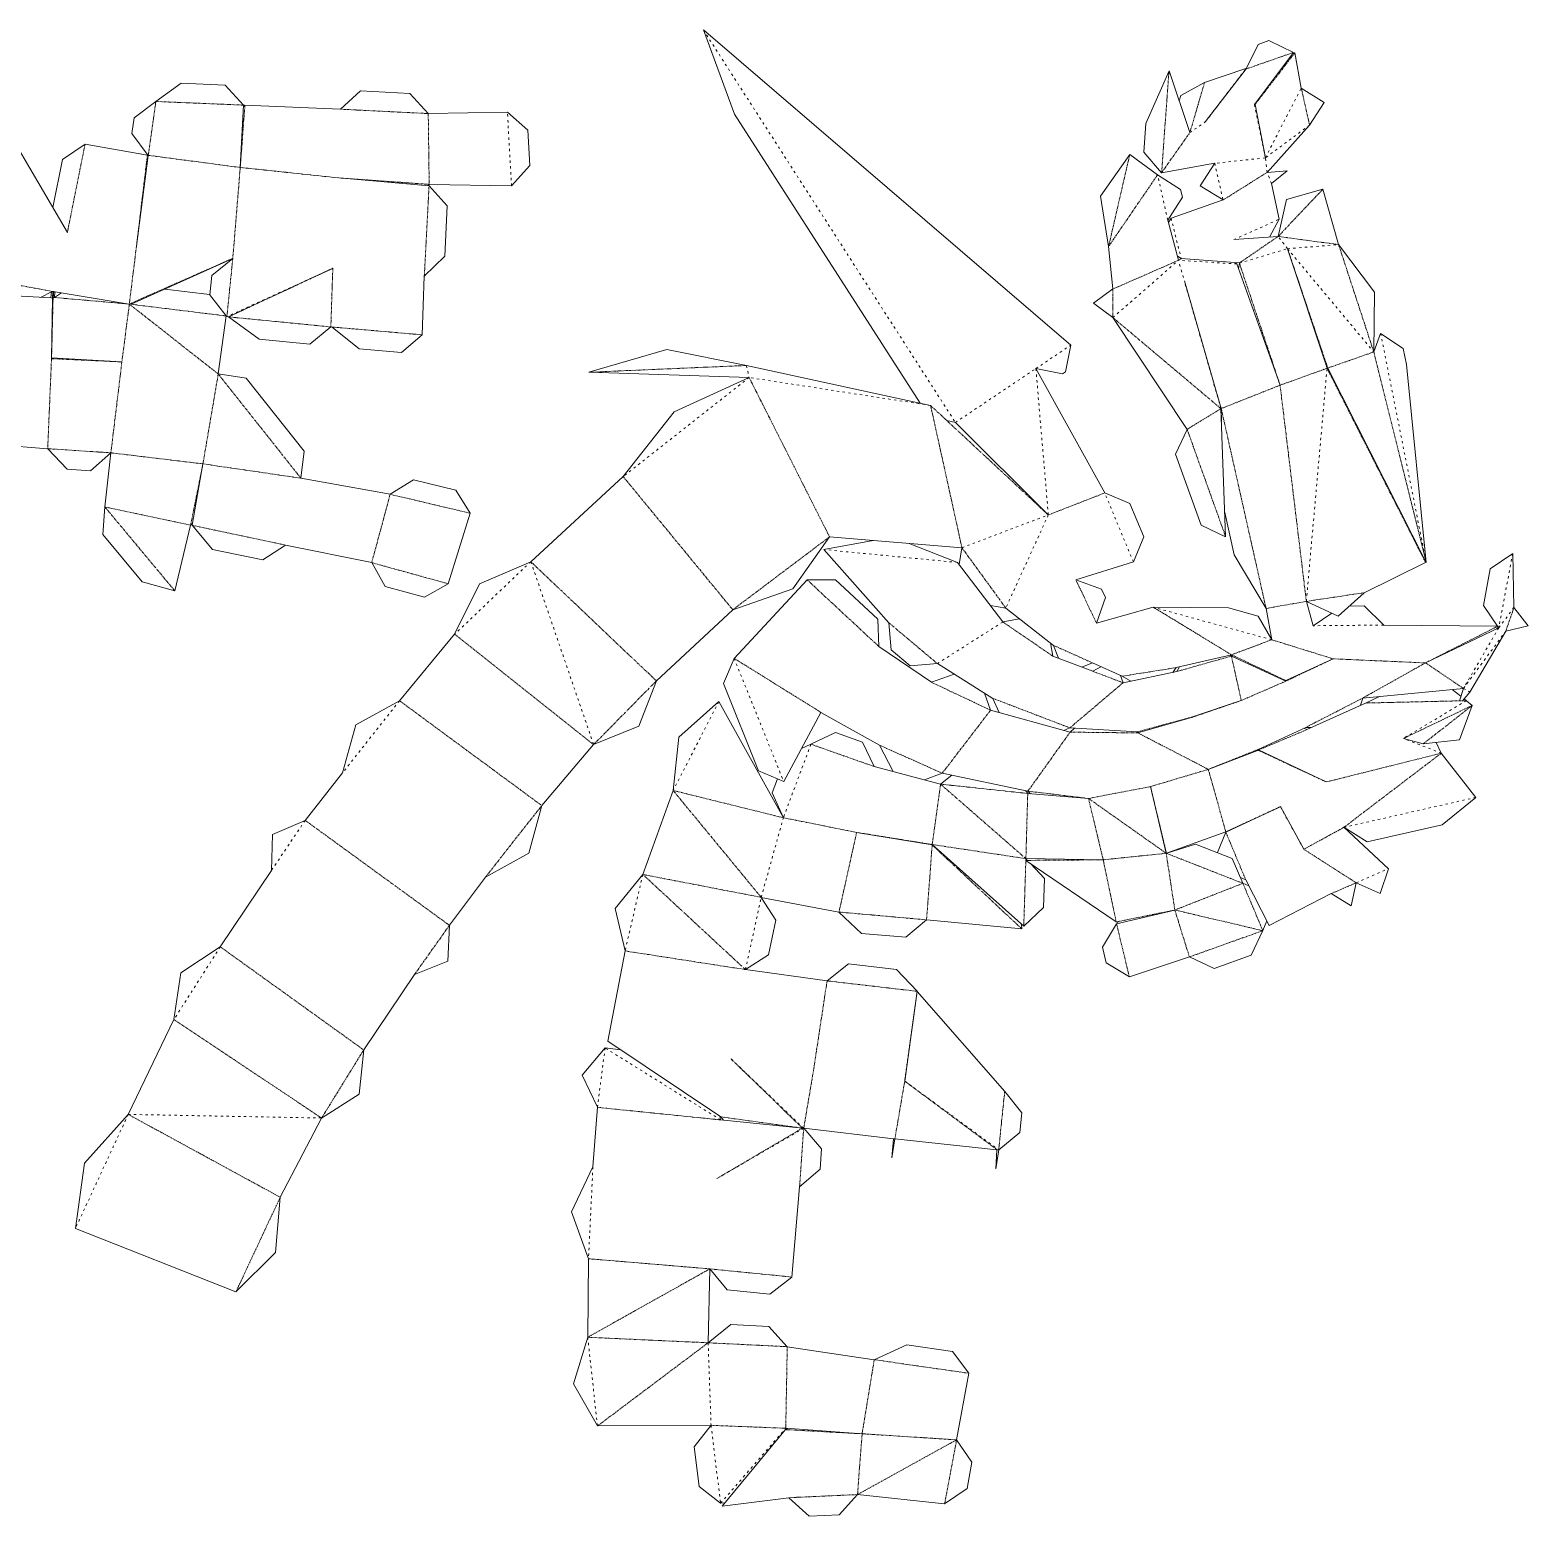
# Model space of a CAD drawing. Extents: x 782 to 1523, y 18 to 411.
# Drawn here: x 1134.1 to 1522.8, y 24.2 to 409.9 of the extents above; entities that cross this region are included whole.
import ezdxf

# ---------------------------------------------------------------- set-up
doc = ezdxf.new("R2010")
doc.units = 0
doc.header["$LTSCALE"] = 0.05
doc.header["$MEASUREMENT"] = 0
doc.linetypes.add('ACAD_ISO03W100', pattern=[30, 12, -18])
doc.linetypes.add('ACAD_ISO12W100', pattern=[21, 12, -3, 0, -3, 0, -3])
for name, color, linetype in [('CutLine', 7, 'Continuous'), ('MountainLine', 7, 'Continuous'), ('ValleyLine', 7, 'Continuous')]:
    doc.layers.add(name, color=color, linetype=linetype)

msp = doc.modelspace()

# ---------------------------------------------------------------- linework, layer by layer
at = {"layer": 'CutLine', "color": 1, "linetype": 'Continuous', "lineweight": 0}
for p, q in [((1308.805703, 409.858957), (1316.898791, 387.993181)), ((1404.107242, 328.03858), (1308.805703, 409.858957)), ((1452.730142, 406.115617), (1449.65333, 399.749046)), ((1455.541209, 407.094899), (1452.730142, 406.115617)), ((1461.90778, 404.018086), (1455.541209, 407.094899)), ((1451.749, 390.516829), (1461.90778, 404.018086)), ((1462.261104, 403.93129), (1461.701512, 403.743951)), ((1463.922794, 394.775439), (1462.261104, 403.93129)), ((1429.608656, 399.267906), (1423.596771, 385.570628)), ((1435.008462, 383.20939), (1429.608656, 399.267906)), ((1449.568862, 399.813775), (1438.844138, 396.236142)), ((1449.65333, 399.749046), (1439.097436, 386.061751)), ((1449.588936, 399.66555), (1449.568862, 399.813775)), ((1173.308916, 396.030254), (1166.764378, 391.298038)), ((1184.704111, 395.556472), (1173.308916, 396.030254)), ((1189.492088, 390.353081), (1184.704111, 395.556472)), ((1219.87336, 394.035452), (1214.631685, 389.289418)), ((1232.677063, 393.400068), (1219.87336, 394.035452)), ((1237.423098, 388.158393), (1232.677063, 393.400068)), ((1432.635456, 392.852022), (1432.229571, 391.473552)), ((1438.844138, 396.236142), (1432.635456, 392.852022)), ((1469.88199, 391.067282), (1463.922794, 394.775439)), ((1166.764378, 391.298038), (1161.115429, 387.044878)), ((1188.644483, 374.172011), (1189.492088, 390.353081)), ((1189.856559, 390.329867), (1189.473612, 390.000364)), ((1214.631685, 389.289418), (1189.856559, 390.329867)), ((1451.974564, 390.368471), (1451.749, 390.516829)), ((1451.915183, 390.73769), (1451.938772, 390.554659)), ((1451.938772, 390.554659), (1454.606267, 376.67867)), ((1466.085026, 385.164273), (1469.88199, 391.067282)), ((1161.115429, 387.044878), (1160.539646, 382.960119)), ((1257.962677, 388.548419), (1237.423098, 388.158393)), ((1263.232833, 383.834031), (1257.962677, 388.548419)), ((1316.898791, 387.993181), (1365.044598, 312.98133)), ((1423.596771, 385.570628), (1423.057109, 378.168463)), ((1455.054157, 372.886289), (1466.085026, 385.164273)), ((1143.785091, 357.268184), (1128.459737, 383.557312)), ((1160.539646, 382.960119), (1164.792807, 377.31117)), ((1263.743473, 374.660255), (1263.232833, 383.834031)), ((1148.37632, 380.201311), (1142.492079, 376.280124)), ((1164.549565, 377.341606), (1148.37632, 380.201311)), ((1164.792807, 377.31117), (1161.719119, 353.734253)), ((1164.7616, 377.0718), (1164.549565, 377.341606)), ((1419.427959, 377.542514), (1411.812362, 366.728676)), ((1426.655083, 372.271487), (1419.427959, 377.542514)), ((1423.057109, 378.168463), (1427.680308, 372.818133)), ((1142.492079, 376.280124), (1139.989406, 363.779306)), ((1259.029085, 369.390099), (1263.743473, 374.660255)), ((1427.680308, 372.818133), (1441.457111, 375.249445)), ((1441.457111, 375.249445), (1437.676011, 369.370663)), ((1460.271495, 373.302945), (1455.054157, 372.886289)), ((1456.201475, 370.012177), (1460.271495, 373.302945)), ((1237.634546, 369.429871), (1214.206196, 371.459607)), ((1237.28931, 369.459781), (1237.662473, 369.783161)), ((1242.365194, 364.174306), (1237.634546, 369.429871)), ((1237.662473, 369.783161), (1259.029085, 369.390099)), ((1432.624672, 368.481499), (1426.655083, 372.271487)), ((1437.676011, 369.370663), (1443.641658, 365.728156)), ((1458.150341, 360.726511), (1456.201475, 370.012177)), ((1411.812362, 366.728676), (1413.942698, 353.675016)), ((1429.28515, 360.494857), (1433.075139, 366.464446)), ((1443.641658, 365.728156), (1430.139694, 361.029214)), ((1433.075139, 366.464446), (1432.624672, 368.481499)), ((1460.067779, 365.814108), (1457.9319, 356.266355)), ((1469.476157, 368.498132), (1460.067779, 365.814108)), ((1473.602526, 354.157006), (1469.476157, 368.498132)), ((1241.680548, 351.149329), (1242.365194, 364.174306)), ((1432.065699, 350.083263), (1429.28515, 360.494857)), ((1430.139694, 361.029214), (1429.449412, 359.87979)), ((1455.712317, 356.107663), (1458.150341, 360.726511)), ((1457.9319, 356.266355), (1446.439346, 355.444676)), ((1482.920198, 341.782655), (1473.602526, 354.157006)), ((1160.351809, 338.661601), (1186.711651, 350.580118)), ((1186.711651, 350.580118), (1181.232529, 346.110306)), ((1236.402486, 345.990689), (1241.680548, 351.149329)), ((1413.942698, 353.675016), (1415.058603, 342.630715)), ((1431.779229, 351.155934), (1432.749179, 350.573434)), ((1432.898592, 350.561603), (1432.065699, 350.083263)), ((1432.749179, 350.573434), (1447.86289, 349.376676)), ((1470.610549, 322.044888), (1460.367612, 353.077089)), ((1181.232529, 346.110306), (1180.726662, 341.123887)), ((1212.66008, 347.992126), (1185.635889, 335.390501)), ((1235.863789, 330.740399), (1236.402486, 345.990689)), ((1447.197805, 349.147388), (1446.778814, 349.462517)), ((1458.425035, 317.660276), (1447.197805, 349.147388)), ((1447.86289, 349.376676), (1447.664462, 347.838634)), ((1180.667757, 341.199323), (1169.109968, 342.621574)), ((1415.058603, 342.630715), (1410.054477, 338.925952)), ((1433.765162, 344.128393), (1443.155035, 311.600562)), ((1139.522901, 340.293634), (1117.904219, 341.629563)), ((1136.857263, 340.458357), (1139.867644, 342.020752)), ((1139.701372, 341.934457), (1139.522901, 340.293634)), ((1139.681072, 324.551883), (1139.941113, 340.265801)), ((1139.867644, 342.020752), (1140.280381, 341.947784)), ((1140.092101, 340.451989), (1139.940464, 340.226596)), ((1139.941113, 340.265801), (1139.983727, 342.00023)), ((1140.280381, 341.947784), (1140.087983, 340.445868)), ((1140.434604, 340.421547), (1140.092101, 340.451989)), ((1140.329336, 340.430903), (1140.619744, 341.892398)), ((1142.242177, 341.625191), (1140.434604, 340.421547)), ((1140.619744, 341.892398), (1159.863219, 338.723094)), ((1185.019653, 335.626083), (1180.667757, 341.199323)), ((1410.054477, 338.925952), (1415.050346, 335.210063)), ((1482.735297, 326.293645), (1482.920198, 341.782655)), ((1182.934814, 320.571273), (1185.019653, 335.626083)), ((1184.288659, 336.562228), (1185.178849, 335.471028)), ((1185.178849, 335.471028), (1185.620467, 335.423627)), ((1185.620467, 335.423627), (1185.691731, 335.41654)), ((1185.635889, 335.390501), (1193.558301, 329.588403)), ((1415.050346, 335.210063), (1434.309059, 306.200678)), ((1206.677859, 328.299958), (1212.142609, 332.78733)), ((1212.142609, 332.78733), (1212.534143, 332.752502)), ((1212.534143, 332.752502), (1219.505642, 327.132672)), ((1230.452644, 326.18853), (1235.863789, 330.740399)), ((1484.521765, 331.109108), (1482.735297, 326.293645)), ((1490.400667, 327.179922), (1484.521765, 331.109108)), ((1193.558301, 329.588403), (1206.677859, 328.299958)), ((1219.505642, 327.132672), (1230.452644, 326.18853)), ((1299.323989, 326.89695), (1279.115413, 321.01843)), ((1319.964574, 322.784805), (1299.323989, 326.89695)), ((1402.735517, 321.101839), (1404.107242, 328.03858)), ((1491.223731, 323.039483), (1490.400667, 327.179922)), ((1139.876998, 324.730508), (1139.681072, 324.551883)), ((1139.684379, 324.751716), (1139.690793, 324.741044)), ((1139.690793, 324.741044), (1157.940143, 323.708401)), ((1367.757843, 312.391286), (1319.964574, 322.784805)), ((1496.334332, 271.685751), (1491.223731, 323.039483)), ((1190.19211, 319.47033), (1182.934814, 320.571273)), ((1205.205648, 300.554351), (1190.19211, 319.47033)), ((1279.115413, 321.01843), (1320.671412, 319.65894)), ((1320.671412, 319.65894), (1301.239098, 310.738598)), ((1395.064247, 321.981576), (1402.000988, 320.609851)), ((1412.930706, 289.695977), (1395.064247, 321.981576)), ((1402.000988, 320.609851), (1402.735517, 321.101839)), ((1470.452237, 322.524514), (1470.802514, 322.10891)), ((1470.879464, 321.956939), (1470.610549, 322.044888)), ((1470.802514, 322.10891), (1496.334332, 271.685751)), ((1443.091632, 311.582327), (1443.110534, 311.75472)), ((1444.305667, 278.333133), (1443.091632, 311.582327)), ((1443.155035, 311.600562), (1443.21503, 308.20277)), ((1301.239098, 310.738598), (1287.988224, 293.957608)), ((1371.965798, 308.477115), (1374.188041, 307.992347)), ((1374.188041, 307.992347), (1398.294586, 283.986513)), ((1434.309059, 306.200678), (1431.29096, 299.806065)), ((1118.514506, 302.689559), (1138.68782, 301.184698)), ((1138.68782, 301.184698), (1143.753996, 295.84405)), ((1149.762729, 295.452597), (1155.0772, 300.116972)), ((1155.0772, 300.116972), (1153.520226, 286.066535)), ((1204.397688, 293.529594), (1205.205648, 300.554351)), ((1431.29096, 299.806065), (1437.911054, 281.351231)), ((1143.753996, 295.84405), (1149.762729, 295.452597)), ((1178.962876, 297.247954), (1176.132888, 281.29375)), ((1227.537698, 289.340646), (1204.397688, 293.529594)), ((1233.551677, 293.059794), (1227.537698, 289.340646)), ((1244.618427, 290.450528), (1233.551677, 293.059794)), ((1287.988224, 293.957608), (1264.037716, 271.857097)), ((1248.337575, 284.436549), (1244.618427, 290.450528)), ((1419.466272, 286.996646), (1412.930706, 289.695977)), ((1153.520226, 286.066535), (1153.002012, 278.877382)), ((1242.555847, 266.140465), (1248.337575, 284.436549)), ((1423.069872, 278.321766), (1419.466272, 286.996646)), ((1444.074811, 284.655664), (1446.555406, 273.596902)), ((1171.669827, 264.282857), (1175.774492, 281.361492)), ((1175.774492, 281.361492), (1176.194499, 281.64109)), ((1176.132888, 281.29375), (1181.421276, 275.061395)), ((1437.911054, 281.351231), (1444.305667, 278.333133)), ((1153.002012, 278.877382), (1163.21175, 266.623357)), ((1194.462915, 272.296378), (1200.391214, 276.150633)), ((1200.391214, 276.150633), (1222.75384, 271.609191)), ((1331.997151, 264.853095), (1341.542439, 278.310016)), ((1352.88715, 277.379202), (1340.079334, 275.014595)), ((1341.542439, 278.310016), (1375.883499, 275.492389)), ((1374.774054, 271.645285), (1362.190066, 276.615913)), ((1420.370541, 271.786201), (1423.069872, 278.321766)), ((1181.421276, 275.061395), (1194.462915, 272.296378)), ((1340.079334, 275.014595), (1356.90993, 256.013877)), ((1375.883499, 275.492389), (1375.187196, 271.101305)), ((1446.555406, 273.596902), (1454.790734, 259.727355)), ((1496.172496, 271.636995), (1495.991073, 272.363659)), ((1518.780985, 274.00321), (1512.94642, 270.008482)), ((1519.109132, 259.977534), (1518.780985, 274.00321)), ((1222.75384, 271.609191), (1226.242397, 265.458584)), ((1264.037716, 271.857097), (1250.70379, 266.072531)), ((1386.493101, 256.214935), (1374.774054, 271.645285)), ((1405.468012, 267.105953), (1420.370541, 271.786201)), ((1480.228018, 263.809267), (1496.172496, 271.636995)), ((1512.94642, 270.008482), (1511.172196, 260.529734)), ((1163.21175, 266.623357), (1171.669827, 264.282857)), ((1226.242397, 265.458584), (1236.405239, 262.651908)), ((1236.405239, 262.651908), (1242.555847, 266.140465)), ((1250.70379, 266.072531), (1244.262707, 253.043056)), ((1316.432353, 259.381504), (1331.997151, 264.853095)), ((1335.74772, 267.121338), (1316.781006, 246.774407)), ((1343.09024, 267.123122), (1335.74772, 267.121338)), ((1354.081817, 256.907266), (1343.09024, 267.123122)), ((1412.130711, 264.737736), (1405.468012, 267.105953)), ((1413.1645, 262.563769), (1412.130711, 264.737736)), ((1383.278456, 260.447625), (1387.269593, 259.814742)), ((1410.796283, 255.901071), (1413.1645, 262.563769)), ((1465.240307, 261.563321), (1473.475151, 257.741506)), ((1467.045715, 255.240278), (1465.240307, 261.563321)), ((1473.475151, 257.741506), (1480.228018, 263.809267)), ((1511.172196, 260.529734), (1514.864505, 255.13687)), ((1296.597444, 240.923546), (1316.432353, 259.381504)), ((1354.340288, 249.840924), (1354.081817, 256.907266)), ((1390.833943, 257.03123), (1386.493101, 256.214935)), ((1387.269593, 259.814742), (1399.671352, 250.129821)), ((1425.502212, 260.062161), (1410.796283, 255.901071)), ((1445.062004, 259.863867), (1425.502212, 260.062161)), ((1452.771911, 257.741541), (1445.062004, 259.863867)), ((1456.265598, 251.593846), (1452.771911, 257.741541)), ((1454.790734, 259.727355), (1456.265598, 251.593846)), ((1471.884061, 258.479935), (1467.045715, 255.240278)), ((1480.276831, 260.362808), (1476.352043, 260.326525)), ((1485.322838, 255.409243), (1480.276831, 260.362808)), ((1522.757428, 255.2407), (1519.109132, 259.977534)), ((1244.262707, 253.043056), (1229.966461, 235.779651)), ((1356.90993, 256.013877), (1357.514579, 248.968708)), ((1514.949637, 255.136085), (1485.322838, 255.409243)), ((1515.166923, 254.695168), (1496.133434, 245.589381)), ((1507.691384, 238.036114), (1516.958801, 253.783449)), ((1514.540238, 254.395357), (1514.911851, 255.067718)), ((1514.886852, 255.10423), (1515.166923, 254.695168)), ((1516.958801, 253.783449), (1522.757428, 255.2407)), ((1367.955337, 240.575065), (1354.340288, 249.840924)), ((1357.514579, 248.968708), (1362.463194, 244.802381)), ((1399.484319, 247.336334), (1398.836386, 250.781872)), ((1399.671352, 250.129821), (1400.934953, 246.787391)), ((1316.781006, 246.774407), (1314.008862, 240.269392)), ((1362.463194, 244.802381), (1369.508362, 245.40703)), ((1369.508362, 245.40703), (1383.91004, 236.389055)), ((1409.840292, 243.417468), (1399.484319, 247.336334)), ((1406.950093, 244.511166), (1409.763724, 245.574855)), ((1409.763724, 245.574855), (1417.420159, 242.121691)), ((1431.465354, 244.366241), (1445.82319, 247.705467)), ((1445.799077, 247.365448), (1445.368726, 247.599771)), ((1459.942172, 240.870668), (1445.799077, 247.365448)), ((1445.82319, 247.705467), (1445.972057, 247.286012)), ((1459.874872, 241.01521), (1472.165221, 246.649781)), ((1373.852728, 242.686696), (1367.955337, 240.575065)), ((1411.942244, 244.592311), (1409.840292, 243.417468)), ((1417.693544, 240.438913), (1417.04685, 242.290059)), ((1417.420159, 242.121691), (1419.665925, 240.850585)), ((1431.616917, 243.344973), (1417.693544, 240.438913)), ((1430.566738, 243.125782), (1431.465354, 244.366241)), ((1432.294723, 244.559129), (1431.616917, 243.344973)), ((1459.735291, 240.965672), (1459.874872, 241.01521)), ((1460.017282, 241.080498), (1459.942172, 240.870668)), ((1292.024514, 229.148284), (1296.597444, 240.923546)), ((1314.008862, 240.269392), (1323.140161, 217.575724)), ((1383.317682, 233.313485), (1381.726973, 237.756038)), ((1479.881947, 236.462551), (1505.997606, 238.981221)), ((1505.323351, 236.928543), (1503.058032, 238.69772)), ((1505.997606, 238.981221), (1504.934159, 235.743701)), ((1505.774965, 235.763343), (1507.691384, 238.036114)), ((1229.966461, 235.779651), (1218.648794, 229.515442)), ((1312.826972, 235.529639), (1302.440573, 226.302466)), ((1329.552303, 205.398527), (1312.826972, 235.529639)), ((1403.936407, 227.614179), (1383.317682, 233.313485)), ((1383.91004, 236.389055), (1385.555375, 232.694955)), ((1435.400848, 231.494269), (1448.3566, 235.838076)), ((1480.555425, 235.174198), (1465.396857, 228.274914)), ((1479.283027, 234.595078), (1479.881947, 236.462551)), ((1484.183448, 236.8774), (1480.555425, 235.174198)), ((1504.997536, 225.621023), (1508.28468, 234.556748)), ((1506.785101, 235.786941), (1506.188044, 236.253233)), ((1508.28468, 234.556748), (1506.785101, 235.786941)), ((1218.648794, 229.515442), (1215.179196, 217.053828)), ((1329.645175, 214.803579), (1339.303529, 232.750724)), ((1339.303529, 232.750724), (1354.523635, 224.233288)), ((1435.429201, 231.410602), (1421.520158, 227.422869)), ((1435.337927, 231.384434), (1435.400848, 231.494269)), ((1435.4838, 231.522081), (1435.429201, 231.410602)), ((1280.324069, 224.387187), (1292.024514, 229.148284)), ((1302.440573, 226.302466), (1300.941234, 212.490515)), ((1343.079681, 227.53546), (1336.700526, 224.484823)), ((1350.096655, 225.058615), (1343.079681, 227.53546)), ((1402.363095, 228.049065), (1403.882176, 228.725656)), ((1403.882176, 228.725656), (1421.437165, 227.702297)), ((1405.054495, 228.657316), (1403.936407, 227.614179)), ((1421.520158, 227.422869), (1421.235226, 227.714069)), ((1421.437165, 227.702297), (1421.806139, 227.50486)), ((1452.729092, 223.114404), (1465.071339, 228.844926)), ((1465.396857, 228.274914), (1464.56954, 228.61194)), ((1465.071339, 228.844926), (1466.512729, 228.782793)), ((1490.434658, 225.989939), (1495.536587, 224.551944)), ((1495.536587, 224.551944), (1504.997536, 225.621023)), ((1266.864122, 208.564763), (1280.324069, 224.387187)), ((1336.700526, 224.484823), (1334.256732, 223.372769)), ((1353.147292, 218.67946), (1350.096655, 225.058615)), ((1354.523635, 224.233288), (1358.065601, 217.375248)), ((1452.812051, 222.901236), (1439.810072, 217.963977)), ((1452.603378, 222.821997), (1452.729092, 223.114404)), ((1452.94755, 222.950454), (1452.812051, 222.901236)), ((1452.945696, 223.214973), (1452.855664, 222.993966)), ((1452.855664, 222.993966), (1470.400329, 214.685738)), ((1500.252375, 222.161113), (1498.946328, 224.937241)), ((1509.229203, 210.68215), (1500.252375, 222.161113)), ((1370.353729, 214.116743), (1353.147292, 218.67946)), ((1215.179196, 217.053828), (1205.499049, 204.726153)), ((1323.140161, 217.575724), (1329.645175, 214.803579)), ((1327.99837, 215.505374), (1326.623572, 211.834561)), ((1366.212688, 215.214843), (1370.76583, 216.948304)), ((1373.224398, 216.434917), (1370.353729, 214.116743)), ((1370.76583, 216.948304), (1393.016118, 212.302101)), ((1300.941234, 212.490515), (1293.090249, 190.681449)), ((1326.623572, 211.834561), (1329.552303, 205.398527)), ((1392.956175, 211.710091), (1392.36898, 212.437234)), ((1408.72222, 210.412765), (1392.956175, 211.710091)), ((1393.016118, 212.302101), (1393.704981, 211.648475)), ((1428.881352, 196.184695), (1424.801209, 213.488296)), ((1500.512922, 203.577729), (1509.229203, 210.68215)), ((1263.490996, 196.184644), (1266.864122, 208.564763)), ((1458.489826, 208.274224), (1444.335547, 201.682633)), ((1458.501655, 208.252776), (1458.514591, 208.287846)), ((1458.529016, 208.261553), (1458.507463, 208.268521)), ((1458.514591, 208.287846), (1464.589129, 197.21518)), ((1205.499049, 204.726153), (1196.975804, 201.02741)), ((1474.999955, 202.916918), (1480.982244, 199.147008)), ((1486.524813, 192.164283), (1474.999955, 202.916918)), ((1480.982244, 199.147008), (1500.512922, 203.577729)), ((1196.975804, 201.02741), (1196.744521, 191.739089)), ((1368.163145, 198.340916), (1348.570702, 201.60167)), ((1368.053559, 198.359155), (1368.181226, 198.451482)), ((1368.339505, 198.310098), (1368.163145, 198.340916)), ((1368.181226, 198.451482), (1391.927852, 177.239533)), ((1428.956312, 196.202542), (1444.335328, 201.750171)), ((1436.490207, 198.573165), (1429.077702, 196.24633)), ((1445.95628, 194.863616), (1436.490207, 198.573165)), ((1444.335547, 201.682633), (1442.148373, 196.355852)), ((1444.335328, 201.750171), (1444.433319, 201.728165)), ((1252.256594, 189.985166), (1263.490996, 196.184644)), ((1392.924674, 194.788944), (1392.475652, 194.333118)), ((1392.699116, 194.559968), (1392.47751, 194.795897)), ((1392.47751, 194.795897), (1412.535846, 194.483971)), ((1428.861511, 196.268838), (1428.950703, 196.206464)), ((1428.955042, 196.207826), (1428.881352, 196.184695)), ((1448.787273, 188.383996), (1445.95628, 194.863616)), ((1196.744521, 191.739089), (1183.45421, 171.908436)), ((1293.090249, 190.681449), (1285.921137, 181.885067)), ((1392.475652, 194.333118), (1415.898313, 178.35452)), ((1397.318597, 189.641882), (1393.690849, 193.504128)), ((1484.358207, 185.757911), (1486.524813, 192.164283)), ((1242.909072, 177.483397), (1252.256594, 189.985166)), ((1397.081868, 182.08062), (1397.318597, 189.641882)), ((1448.136733, 189.872962), (1449.504768, 189.311248)), ((1450.300015, 187.766024), (1448.787273, 188.383996)), ((1449.504768, 189.311248), (1455.602529, 177.462856)), ((1476.909394, 182.522276), (1478.181747, 188.512384)), ((1478.181747, 188.512384), (1484.358207, 185.757911)), ((1327.623256, 178.799239), (1323.799305, 184.747129)), ((1323.799305, 184.747129), (1343.98429, 180.927078)), ((1455.602529, 177.462856), (1471.685951, 185.71851)), ((1471.685951, 185.71851), (1476.909394, 182.522276)), ((1285.921137, 181.885067), (1288.494264, 170.832849)), ((1325.671804, 169.820979), (1327.623256, 178.799239)), ((1343.98429, 180.927078), (1349.786987, 175.393378)), ((1361.292603, 174.37399), (1366.714361, 178.913213)), ((1366.714361, 178.913213), (1391.401232, 176.573042)), ((1391.927852, 177.239533), (1397.081868, 182.08062)), ((1431.114002, 181.45663), (1416.012706, 177.83846)), ((1242.473123, 168.22453), (1242.909135, 177.48348)), ((1349.786987, 175.393378), (1361.292603, 174.37399)), ((1391.401232, 176.573042), (1391.362977, 177.744115)), ((1416.012706, 177.83846), (1412.319976, 171.808224)), ((1415.898313, 178.35452), (1416.638328, 177.988355)), ((1450.92441, 169.705279), (1453.94668, 176.097922)), ((1453.94668, 176.097922), (1454.990265, 178.652529)), ((1183.45421, 171.908436), (1173.219355, 165.146873)), ((1412.319976, 171.808224), (1413.286872, 167.786377)), ((1233.8798, 164.749891), (1242.473123, 168.22453)), ((1288.494264, 170.832849), (1284.032512, 147.420648)), ((1319.723914, 165.997028), (1325.671804, 169.820979)), ((1346.440357, 167.467248), (1340.894203, 163.080886)), ((1358.870035, 166.015869), (1346.440357, 167.467248)), ((1413.286872, 167.786377), (1419.317108, 164.093647)), ((1419.317108, 164.093647), (1434.900909, 169.279873)), ((1434.900909, 169.279873), (1441.293552, 166.257603)), ((1441.293552, 166.257603), (1450.92441, 169.705279)), ((1173.219355, 165.146873), (1171.418891, 153.013063)), ((1220.680485, 145.144805), (1233.8798, 164.749891)), ((1340.894203, 163.080886), (1319.723914, 165.997028)), ((1364.251616, 160.353506), (1358.870035, 166.015869)), ((1361.041198, 137.043232), (1364.251616, 160.353506)), ((1364.27999, 160.349581), (1364.247715, 160.325181)), ((1386.977422, 134.335471), (1364.27999, 160.349581)), ((1171.418891, 153.013063), (1159.575654, 128.410278)), ((1219.469055, 133.681286), (1220.680485, 145.144805)), ((1283.298093, 145.654533), (1277.345073, 138.59146)), ((1287.332214, 145.208774), (1283.298093, 145.654533)), ((1284.032512, 147.420648), (1313.35892, 127.762418)), ((1277.345073, 138.59146), (1281.309798, 130.248415)), ((1209.753027, 127.478171), (1219.469055, 133.681286)), ((1391.437996, 128.848825), (1386.977422, 134.335471)), ((1159.575654, 128.410278), (1148.195935, 115.721081)), ((1281.309798, 130.248415), (1280.147736, 114.770044)), ((1390.904595, 123.677781), (1391.437996, 128.848825)), ((1199.008892, 106.915159), (1209.753027, 127.478171)), ((1313.266831, 126.988653), (1313.036828, 127.978324)), ((1334.514076, 124.852214), (1313.266648, 126.986856)), ((1313.35892, 127.762418), (1314.002991, 126.912879)), ((1339.476702, 119.480917), (1334.833817, 124.814173)), ((1334.837701, 124.81547), (1358.097155, 122.090244)), ((1358.097155, 122.090244), (1357.723926, 117.100322)), ((1357.723926, 117.100322), (1358.487686, 122.045552)), ((1358.487686, 122.045552), (1384.975882, 119.260205)), ((1385.41795, 119.217207), (1390.904595, 123.677781)), ((1339.113514, 114.232701), (1339.476702, 119.480917)), ((1384.975882, 119.260205), (1384.712863, 114.262192)), ((1384.712863, 114.262192), (1385.41795, 119.217207)), ((1148.195935, 115.721081), (1145.891995, 98.83305)), ((1280.147736, 114.770044), (1274.575015, 103.10398)), ((1333.780258, 109.589816), (1339.113514, 114.232701)), ((1331.747761, 86.20547), (1333.780161, 109.588853)), ((1197.800702, 92.529265), (1199.008892, 106.915159)), ((1274.575015, 103.10398), (1278.99051, 90.952616)), ((1145.891995, 98.83305), (1187.534198, 82.379753)), ((1187.534198, 82.379753), (1197.800702, 92.529265)), ((1278.99051, 90.952616), (1278.801142, 70.579738)), ((1310.045318, 69.143169), (1310.483017, 88.326153)), ((1310.483017, 88.326153), (1314.96216, 82.854656)), ((1326.064059, 81.74749), (1331.747761, 86.20547)), ((1314.96216, 82.854656), (1326.064059, 81.74749)), ((1315.906665, 73.857177), (1310.045318, 69.143169)), ((1325.818273, 73.363062), (1315.906665, 73.857177)), ((1278.801142, 70.579738), (1275.088769, 58.520964)), ((1330.56312, 68.120312), (1325.818273, 73.363062)), ((1353.132906, 64.753938), (1330.56312, 68.120312)), ((1361.58545, 68.590051), (1353.132906, 64.753938)), ((1373.439942, 66.885616), (1361.58545, 68.590051)), ((1377.677467, 61.224929), (1373.439942, 66.885616)), ((1275.088769, 58.520964), (1281.317251, 47.548191)), ((1374.49952, 43.949839), (1377.677467, 61.224929)), ((1281.317251, 47.548191), (1310.792003, 47.718425)), ((1310.792003, 47.718425), (1306.435753, 42.148588)), ((1330.180477, 46.60001), (1330.17154, 46.957009)), ((1330.17154, 46.957009), (1349.982049, 45.528779)), ((1330.556436, 46.92926), (1330.179817, 46.626389)), ((1330.149124, 46.601706), (1313.703518, 26.750136)), ((1378.494912, 38.115729), (1374.49952, 43.949839)), ((1306.435753, 42.148588), (1307.694474, 31.853342)), ((1377.223999, 31.321625), (1378.494912, 38.115729)), ((1307.694474, 31.853342), (1313.26431, 27.497091)), ((1371.389889, 27.326233), (1377.223999, 31.321625)), ((1313.26431, 27.497091), (1314.420895, 27.616085)), ((1313.703518, 26.750136), (1331.006519, 28.94205)), ((1331.006519, 28.94205), (1336.228136, 24.173957)), ((1344.01959, 24.527681), (1348.787684, 29.749298)), ((1348.787684, 29.749298), (1371.389889, 27.326233)), ((1336.228136, 24.173957), (1344.01959, 24.527681))]:
    msp.add_line(p, q, dxfattribs=at)
at = {"layer": 'MountainLine', "color": 1, "linetype": 'ACAD_ISO03W100', "lineweight": 0}
for p, q in [((1308.805703, 409.858957), (1374.188041, 307.992347)), ((1439.097436, 386.061751), (1449.568862, 399.813775)), ((1454.606267, 376.67867), (1463.922794, 394.775439)), ((1454.606267, 376.67867), (1451.749, 390.516829)), ((1259.029085, 369.390099), (1257.962677, 388.548419)), ((1435.008462, 383.20939), (1439.097436, 386.061751)), ((1466.085026, 385.164273), (1454.606267, 376.67867)), ((1454.606267, 376.67867), (1441.457111, 375.249445)), ((1441.457111, 375.249445), (1443.641658, 365.728156)), ((1455.054157, 372.886289), (1454.606267, 376.67867)), ((1429.28515, 360.494857), (1426.655083, 372.271487)), ((1456.201475, 370.012177), (1455.054157, 372.886289)), ((1430.139694, 361.029214), (1432.749179, 350.573434)), ((1446.439346, 355.444676), (1458.150341, 360.726511)), ((1460.367612, 353.077089), (1457.9319, 356.266355)), ((1460.367612, 353.077089), (1473.602526, 354.157006)), ((1415.050346, 335.210063), (1432.065699, 350.083263)), ((1433.765162, 344.128393), (1432.065699, 350.083263)), ((1447.197805, 349.147388), (1432.065699, 350.083263)), ((1447.86289, 349.376676), (1460.367612, 353.077089)), ((1460.367612, 353.077089), (1482.735297, 326.293645)), ((1212.66008, 347.992126), (1185.178849, 335.471028)), ((1443.091632, 311.582327), (1433.765162, 344.128393)), ((1496.334332, 271.685751), (1484.521765, 331.109108)), ((1395.064247, 321.981576), (1404.107242, 328.03858)), ((1319.964574, 322.784805), (1320.671412, 319.65894)), ((1320.671412, 319.65894), (1287.988224, 293.957608)), ((1367.757843, 312.391286), (1320.671412, 319.65894)), ((1374.188041, 307.992347), (1395.064247, 321.981576)), ((1398.294586, 283.986513), (1395.064247, 321.981576)), ((1465.240307, 261.563321), (1470.610549, 322.044888)), ((1420.370541, 271.786201), (1412.930706, 289.695977)), ((1375.883499, 275.492389), (1398.294586, 283.986513)), ((1398.294586, 283.986513), (1387.269593, 259.814742)), ((1374.774054, 271.645285), (1340.079334, 275.014595)), ((1518.780985, 274.00321), (1515.166923, 254.695168)), ((1264.037716, 271.857097), (1244.262707, 253.043056)), ((1264.037716, 271.857097), (1280.324069, 224.387187)), ((1456.265598, 251.593846), (1425.502212, 260.062161)), ((1519.109132, 259.977534), (1515.166923, 254.695168)), ((1369.508362, 245.40703), (1386.493101, 256.214935)), ((1485.322838, 255.409243), (1467.045715, 255.240278)), ((1515.166923, 254.695168), (1505.997606, 238.981221)), ((1505.997606, 238.981221), (1516.958801, 253.783449)), ((1316.781006, 246.774407), (1329.645175, 214.803579)), ((1505.997606, 238.981221), (1507.691384, 238.036114)), ((1229.966461, 235.779651), (1215.179196, 217.053828)), ((1312.826972, 235.529639), (1300.941234, 212.490515)), ((1506.785101, 235.786941), (1490.434658, 225.989939)), ((1500.252375, 222.161113), (1490.434658, 225.989939)), ((1336.700526, 224.484823), (1329.552303, 205.398527)), ((1474.999955, 202.916918), (1509.229203, 210.68215)), ((1464.589129, 197.21518), (1458.489826, 208.274224)), ((1205.499049, 204.726153), (1196.744521, 191.739089)), ((1323.799305, 184.747129), (1329.552303, 205.398527)), ((1293.090249, 190.681449), (1288.494264, 170.832849)), ((1478.181747, 188.512384), (1486.524813, 192.164283)), ((1319.723914, 165.997028), (1323.799305, 184.747129)), ((1183.45421, 171.908436), (1171.418891, 153.013063)), ((1283.298093, 145.654533), (1281.309798, 130.248415)), ((1313.266831, 126.988653), (1283.298093, 145.654533)), ((1315.977984, 142.803647), (1334.835759, 124.814821)), ((1361.041198, 137.043232), (1385.41795, 119.217207)), ((1159.575654, 128.410278), (1145.891995, 98.83305)), ((1159.575654, 128.410278), (1209.753027, 127.478171)), ((1312.283496, 111.750994), (1334.833817, 124.814173)), ((1280.147736, 114.770044), (1278.99051, 90.952616)), ((1278.801142, 70.579738), (1281.317251, 47.548191)), ((1310.045318, 69.143169), (1310.792003, 47.718425)), ((1310.792003, 47.718425), (1313.26431, 27.497091)), ((1313.26431, 27.497091), (1330.17154, 46.957009))]:
    msp.add_line(p, q, dxfattribs=at)
at = {"layer": 'ValleyLine', "color": 1, "linetype": 'ACAD_ISO12W100', "lineweight": 0}
for p, q in [((1461.90778, 404.018086), (1449.65333, 399.749046)), ((1462.261104, 403.93129), (1451.938772, 390.554659)), ((1429.608656, 399.267906), (1427.680308, 372.818133)), ((1438.844138, 396.236142), (1435.008462, 383.20939)), ((1466.085026, 385.164273), (1463.922794, 394.775439)), ((1166.764378, 391.298038), (1164.792807, 377.31117)), ((1189.492088, 390.353081), (1166.764378, 391.298038)), ((1189.856559, 390.329867), (1188.644483, 374.172011)), ((1237.423098, 388.158393), (1214.631685, 389.289418)), ((1237.423098, 388.158393), (1237.662473, 369.783161)), ((1427.680308, 372.818133), (1435.008462, 383.20939)), ((1148.37632, 380.201311), (1143.785091, 357.268184)), ((1161.719119, 353.734253), (1164.549565, 377.341606)), ((1164.792807, 377.31117), (1188.644483, 374.172011)), ((1419.427959, 377.542514), (1413.942698, 353.675016)), ((1188.644483, 374.172011), (1186.711651, 350.580118)), ((1214.206196, 371.459607), (1188.644483, 374.172011)), ((1214.206196, 371.459607), (1237.662473, 369.783161)), ((1236.402486, 345.990689), (1237.634546, 369.429871)), ((1426.655083, 372.271487), (1413.942698, 353.675016)), ((1455.054157, 372.886289), (1443.641658, 365.728156)), ((1469.476157, 368.498132), (1457.9319, 356.266355)), ((1161.719119, 353.734253), (1159.863219, 338.723094)), ((1457.9319, 356.266355), (1447.86289, 349.376676)), ((1473.602526, 354.157006), (1457.9319, 356.266355)), ((1482.735297, 326.293645), (1473.602526, 354.157006)), ((1186.711651, 350.580118), (1159.863219, 338.723094)), ((1186.711651, 350.580118), (1185.178849, 335.471028)), ((1432.065699, 350.083263), (1415.058603, 342.630715)), ((1460.367612, 353.077089), (1470.802514, 322.10891)), ((1185.620467, 335.423627), (1212.66008, 347.992126)), ((1212.66008, 347.992126), (1212.142609, 332.78733)), ((1447.86289, 349.376676), (1458.425035, 317.660276)), ((1118.556591, 345.892592), (1139.867644, 342.020752)), ((1415.058603, 342.630715), (1415.050346, 335.210063)), ((1139.941113, 340.265801), (1139.522901, 340.293634)), ((1140.092101, 340.451989), (1139.690793, 324.741044)), ((1140.280381, 341.947784), (1140.619744, 341.892398)), ((1159.863219, 338.723094), (1140.434604, 340.421547)), ((1159.863219, 338.723094), (1157.940143, 323.708401)), ((1159.863219, 338.723094), (1182.934814, 320.571273)), ((1185.019653, 335.626083), (1160.351809, 338.661601)), ((1185.635889, 335.390501), (1212.142609, 332.78733)), ((1443.091632, 311.582327), (1415.050346, 335.210063)), ((1212.534143, 332.752502), (1235.863789, 330.740399)), ((1139.681072, 324.551883), (1138.68782, 301.184698)), ((1157.940143, 323.708401), (1139.681072, 324.551883)), ((1157.940143, 323.708401), (1155.0772, 300.116972)), ((1319.964574, 322.784805), (1279.115413, 321.01843)), ((1470.802514, 322.10891), (1482.735297, 326.293645)), ((1482.735297, 326.293645), (1496.334332, 271.685751)), ((1182.934814, 320.571273), (1178.962876, 297.247954)), ((1204.397688, 293.529594), (1182.934814, 320.571273)), ((1320.671412, 319.65894), (1341.542439, 278.310016)), ((1470.610549, 322.044888), (1458.425035, 317.660276)), ((1496.172496, 271.636995), (1470.610549, 322.044888)), ((1458.425035, 317.660276), (1443.155035, 311.600562)), ((1465.240307, 261.563321), (1458.425035, 317.660276)), ((1398.294586, 283.986513), (1367.757843, 312.391286)), ((1367.757843, 312.391286), (1375.883499, 275.492389)), ((1434.309059, 306.200678), (1443.091632, 311.582327)), ((1443.155035, 311.600562), (1454.790734, 259.727355)), ((1434.309059, 306.200678), (1444.305667, 278.333133)), ((1138.68782, 301.184698), (1155.0772, 300.116972)), ((1178.962876, 297.247954), (1155.0772, 300.116972)), ((1175.774492, 281.361492), (1178.962876, 297.247954)), ((1204.397688, 293.529594), (1178.962876, 297.247954)), ((1287.988224, 293.957608), (1316.432353, 259.381504)), ((1222.75384, 271.609191), (1227.537698, 289.340646)), ((1248.337575, 284.436549), (1227.537698, 289.340646)), ((1398.294586, 283.986513), (1412.930706, 289.695977)), ((1153.520226, 286.066535), (1175.774492, 281.361492)), ((1153.520226, 286.066535), (1171.669827, 264.282857)), ((1176.132888, 281.29375), (1200.391214, 276.150633)), ((1316.432353, 259.381504), (1341.542439, 278.310016)), ((1375.883499, 275.492389), (1387.269593, 259.814742)), ((1222.75384, 271.609191), (1242.555847, 266.140465)), ((1296.597444, 240.923546), (1264.037716, 271.857097)), ((1354.340288, 249.840924), (1335.74772, 267.121338)), ((1410.796283, 255.901071), (1405.468012, 267.105953)), ((1454.790734, 259.727355), (1465.240307, 261.563321)), ((1465.240307, 261.563321), (1480.228018, 263.809267)), ((1425.502212, 260.062161), (1445.82319, 247.705467)), ((1516.958801, 253.783449), (1519.109132, 259.977534)), ((1244.262707, 253.043056), (1280.324069, 224.387187)), ((1356.90993, 256.013877), (1369.508362, 245.40703)), ((1399.484319, 247.336334), (1386.493101, 256.214935)), ((1496.133434, 245.589381), (1514.949637, 255.136085)), ((1399.671352, 250.129821), (1409.763724, 245.574855)), ((1445.82319, 247.705467), (1456.265598, 251.593846)), ((1456.265598, 251.593846), (1472.165221, 246.649781)), ((1339.303529, 232.750724), (1316.781006, 246.774407)), ((1445.799077, 247.365448), (1431.616917, 243.344973)), ((1445.799077, 247.365448), (1448.3566, 235.838076)), ((1445.82319, 247.705467), (1459.874872, 241.01521)), ((1472.165221, 246.649781), (1459.942172, 240.870668)), ((1496.133434, 245.589381), (1472.165221, 246.649781)), ((1479.881947, 236.462551), (1496.133434, 245.589381)), ((1505.997606, 238.981221), (1496.133434, 245.589381)), ((1417.693544, 240.438913), (1409.840292, 243.417468)), ((1417.420159, 242.121691), (1431.465354, 244.366241)), ((1280.324069, 224.387187), (1296.597444, 240.923546)), ((1383.317682, 233.313485), (1367.955337, 240.575065)), ((1417.693544, 240.438913), (1403.882176, 228.725656)), ((1459.942172, 240.870668), (1448.3566, 235.838076)), ((1229.966461, 235.779651), (1266.864122, 208.564763)), ((1370.76583, 216.948304), (1383.317682, 233.313485)), ((1383.91004, 236.389055), (1403.882176, 228.725656)), ((1448.3566, 235.838076), (1435.429201, 231.410602)), ((1465.071339, 228.844926), (1479.881947, 236.462551)), ((1506.785101, 235.786941), (1480.555425, 235.174198)), ((1508.28468, 234.556748), (1490.434658, 225.989939)), ((1495.536587, 224.551944), (1508.28468, 234.556748)), ((1421.437165, 227.702297), (1435.400848, 231.494269)), ((1393.016118, 212.302101), (1403.936407, 227.614179)), ((1421.520158, 227.422869), (1403.936407, 227.614179)), ((1439.810072, 217.963977), (1421.520158, 227.422869)), ((1465.396857, 228.274914), (1452.855664, 222.993966)), ((1353.147292, 218.67946), (1336.700526, 224.484823)), ((1354.523635, 224.233288), (1370.76583, 216.948304)), ((1439.810072, 217.963977), (1452.729092, 223.114404)), ((1470.400329, 214.685738), (1452.812051, 222.901236)), ((1470.400329, 214.685738), (1500.252375, 222.161113)), ((1474.999955, 202.916918), (1500.252375, 222.161113)), ((1439.810072, 217.963977), (1424.801209, 213.488296)), ((1444.335328, 201.750171), (1439.810072, 217.963977)), ((1368.181226, 198.451482), (1370.353729, 214.116743)), ((1392.956175, 211.710091), (1370.353729, 214.116743)), ((1370.353729, 214.116743), (1392.47751, 194.795897)), ((1323.799305, 184.747129), (1300.941234, 212.490515)), ((1329.552303, 205.398527), (1300.941234, 212.490515)), ((1392.956175, 211.710091), (1392.47751, 194.795897)), ((1393.016118, 212.302101), (1408.72222, 210.412765)), ((1408.72222, 210.412765), (1424.801209, 213.488296)), ((1412.535846, 194.483971), (1408.72222, 210.412765)), ((1428.881352, 196.184695), (1408.72222, 210.412765)), ((1424.801209, 213.488296), (1428.956312, 196.202542)), ((1252.256594, 189.985166), (1266.864122, 208.564763)), ((1444.335328, 201.750171), (1458.514591, 208.287846)), ((1205.499049, 204.726153), (1242.386717, 177.863851)), ((1329.552303, 205.398527), (1348.570702, 201.60167)), ((1474.999955, 202.916918), (1464.589129, 197.21518)), ((1348.570702, 201.60167), (1343.98429, 180.927078)), ((1348.570702, 201.60167), (1368.181226, 198.451482)), ((1368.163145, 198.340916), (1366.714361, 178.913213)), ((1391.401232, 176.573042), (1368.163145, 198.340916)), ((1368.181226, 198.451482), (1392.47751, 194.795897)), ((1444.335547, 201.682633), (1449.504768, 189.311248)), ((1391.927852, 177.239533), (1392.47751, 194.795897)), ((1412.535846, 194.483971), (1392.475652, 194.333118)), ((1428.881352, 196.184695), (1412.535846, 194.483971)), ((1412.535846, 194.483971), (1415.898313, 178.35452)), ((1431.114002, 181.45663), (1428.881352, 196.184695)), ((1448.787273, 188.383996), (1428.881352, 196.184695)), ((1478.181747, 188.512384), (1464.589129, 197.21518)), ((1319.723914, 165.997028), (1293.090249, 190.681449)), ((1293.090249, 190.681449), (1323.799305, 184.747129)), ((1448.787273, 188.383996), (1431.114002, 181.45663)), ((1453.94668, 176.097922), (1448.787273, 188.383996)), ((1471.685951, 185.71851), (1478.181747, 188.512384)), ((1343.98429, 180.927078), (1366.714361, 178.913213)), ((1415.898313, 178.35452), (1431.114002, 181.45663)), ((1453.94668, 176.097922), (1431.114002, 181.45663)), ((1431.114002, 181.45663), (1434.900909, 169.279873)), ((1233.8798, 164.749891), (1242.909135, 177.483483)), ((1242.386717, 177.863851), (1242.909103, 177.48344)), ((1416.012706, 177.83846), (1419.317108, 164.093647)), ((1434.900909, 169.279873), (1453.94668, 176.097922)), ((1183.45421, 171.908436), (1220.680485, 145.144805)), ((1288.494264, 170.832849), (1319.723914, 165.997028)), ((1340.894203, 163.080886), (1337.381858, 139.8616)), ((1364.251616, 160.353506), (1340.894203, 163.080886)), ((1364.27999, 160.349581), (1361.041198, 137.043232)), ((1171.418891, 153.013063), (1209.753027, 127.478171)), ((1209.753027, 127.478171), (1220.680485, 145.144805)), ((1334.514076, 124.852214), (1315.977984, 142.803647)), ((1334.835759, 124.814821), (1337.381858, 139.8616)), ((1361.041198, 137.043232), (1358.487686, 122.045552)), ((1384.975882, 119.260205), (1361.041198, 137.043232)), ((1385.41795, 119.217207), (1386.977422, 134.335471)), ((1199.008892, 106.915159), (1159.575654, 128.410278)), ((1281.309798, 130.248415), (1312.78559, 127.037743)), ((1334.514076, 124.852214), (1312.283496, 111.750994)), ((1312.78559, 127.037743), (1313.266831, 126.988653)), ((1313.35892, 127.762418), (1334.514076, 124.852214)), ((1333.780258, 109.589816), (1334.833817, 124.814173)), ((1334.514076, 124.852214), (1334.835759, 124.814821)), ((1358.097155, 122.090244), (1358.487686, 122.045552)), ((1384.975882, 119.260205), (1385.41795, 119.217207)), ((1187.534198, 82.379753), (1199.008892, 106.915159)), ((1310.483017, 88.326153), (1278.99051, 90.952616)), ((1278.801142, 70.579738), (1310.483017, 88.326153)), ((1310.483017, 88.326153), (1331.747761, 86.20547)), ((1310.045318, 69.143169), (1278.801142, 70.579738)), ((1281.317251, 47.548191), (1310.045318, 69.143169)), ((1330.56312, 68.120312), (1310.045318, 69.143169)), ((1330.17154, 46.957009), (1330.56312, 68.120312)), ((1353.132906, 64.753938), (1349.982049, 45.528779)), ((1377.677467, 61.224929), (1353.132906, 64.753938)), ((1310.792003, 47.718425), (1330.17154, 46.957009)), ((1349.982049, 45.528779), (1330.149124, 46.601706)), ((1348.787684, 29.749298), (1349.982049, 45.528779)), ((1348.787684, 29.749298), (1374.49952, 43.949839)), ((1349.982049, 45.528779), (1374.49952, 43.949839)), ((1371.389889, 27.326233), (1374.49952, 43.949839)), ((1331.006519, 28.94205), (1348.787684, 29.749298))]:
    msp.add_line(p, q, dxfattribs=at)

doc.saveas('drawing.dxf')
